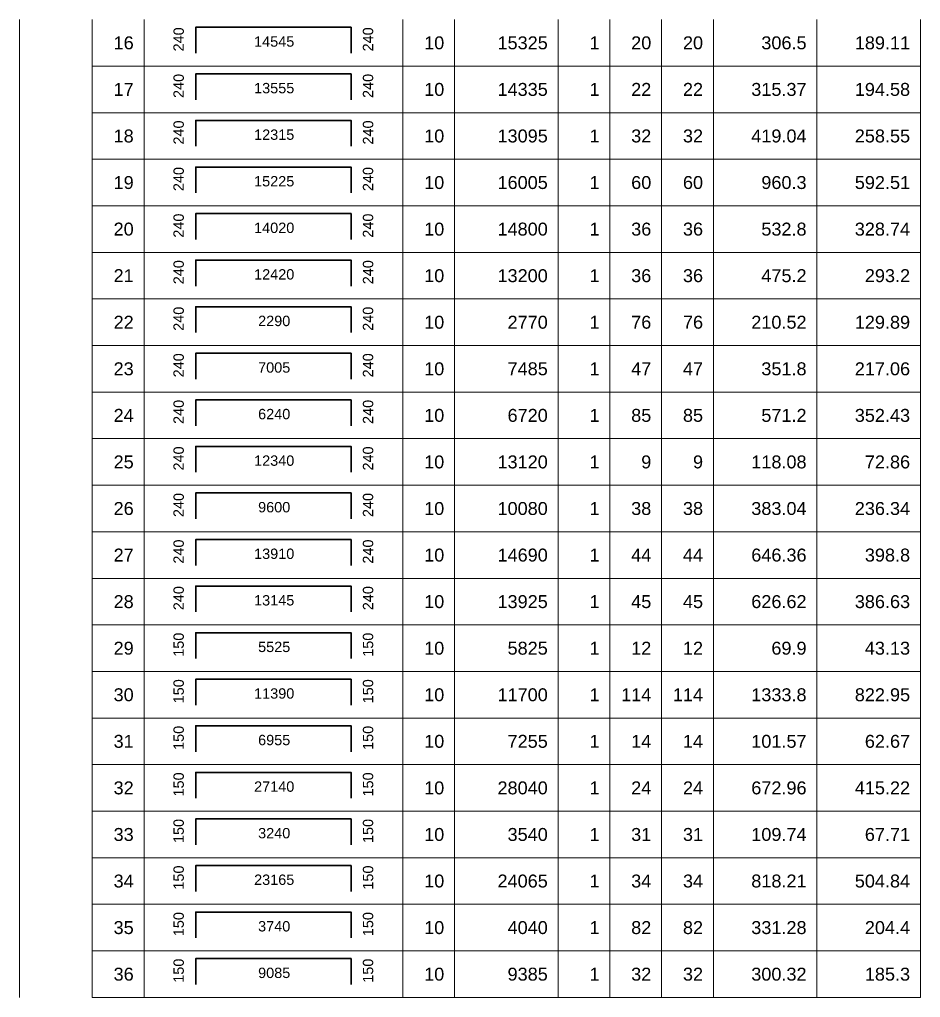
# Model space of a CAD drawing. Header units: millimetres. Extents: x -24156 to 1128921, y -12387 to 212709.
# Drawn here: x 1020378 to 1051011, y 30436 to 63700 of the extents above; entities that cross this region are included whole.
import ezdxf
from ezdxf.enums import TextEntityAlignment as Align

# ---------------------------------------------------------------- set-up
doc = ezdxf.new("R2010")
doc.units = ezdxf.units.MM
doc.header["$MEASUREMENT"] = 0
for name, color, linetype, lineweight in [('kata_net khung', 3, 'Continuous', 20), ('kata_text', 7, 'Continuous', 30), ('kata_thep chu', 1, 'Continuous', 35), ('NDC_FRAME', 7, 'Continuous', 20)]:
    doc.layers.add(name, color=color, linetype=linetype, lineweight=lineweight)
doc.styles.add('kata_text', font='arial.ttf', dxfattribs={"width": 0.8})

# ---------------------------------------------------------------- blocks, each defined once
blk = doc.blocks.new('dang04')
at = {"layer": 'kata_net khung'}
for p, q in [((0, 0), (0, -900)), ((1405, 0), (1405, -900)), ((2405, 0), (2405, -900)), ((7405, 0), (7405, -900)), ((8405, 0), (8405, -900)), ((10405, 0), (10405, -900)), ((11405, 0), (11405, -900)), ((12405, 0), (12405, -900)), ((13405, 0), (13405, -900)), ((15405, 0), (15405, -900)), ((17405, 0), (17405, -900)), ((1405, -900), (17405, -900))]:
    blk.add_line(p, q, dxfattribs=at)
at = {"layer": 'kata_thep chu'}
blk.add_lwpolyline([(3405, -650), (3405, -150), (6405, -150), (6405, -650)], dxfattribs=at)
at = {"layer": 'kata_text', "style": 'kata_text'}
for p in [(3073, -150), (6733, -150)]:
    blk.add_attdef('D03', text='', height=200, rotation=90, dxfattribs=at).set_placement(p, align=Align.MIDDLE_RIGHT)
for p in [(2205, -450), (8205, -450), (10205, -450), (11205, -450), (12205, -450), (13205, -450), (15205, -450), (17205, -450)]:
    blk.add_attdef('D03', text='', height=250, dxfattribs=at).set_placement(p, align=Align.MIDDLE_RIGHT)
blk.add_attdef('D03', text='', height=200, dxfattribs=at).set_placement((4920, -425), align=Align.MIDDLE_CENTER)

msp = doc.modelspace()

# ---------------------------------------------------------------- block references
at = {"layer": 'NDC_FRAME', "ltscale": 200}
ref = msp.add_blockref('dang04', (1020378, 63699.8), dxfattribs=dict(at, xscale=1.759999999999996, yscale=1.759999999999996, zscale=1.759999999999996))
ref.add_attrib('D03', '16', dxfattribs={"layer": 'kata_text', "height": 440, "style": 'kata_text'}).set_placement((1024259.3, 62907.8), align=Align.MIDDLE_RIGHT)
ref.add_attrib('D03', '240', dxfattribs={"layer": 'kata_text', "height": 352, "rotation": 90, "style": 'kata_text'}).set_placement((1025787.1, 63435.8), align=Align.MIDDLE_RIGHT)
ref.add_attrib('D03', '14545', dxfattribs={"layer": 'kata_text', "height": 352, "style": 'kata_text'}).set_placement((1029036.5, 62952.2), align=Align.MIDDLE_CENTER)
ref.add_attrib('D03', '240', dxfattribs={"layer": 'kata_text', "height": 352, "rotation": 90, "style": 'kata_text'}).set_placement((1032227.2, 63435.8), align=Align.MIDDLE_RIGHT)
ref.add_attrib('D03', '10', dxfattribs={"layer": 'kata_text', "height": 440, "style": 'kata_text'}).set_placement((1034819.3, 62907.8), align=Align.MIDDLE_RIGHT)
ref.add_attrib('D03', '15325', dxfattribs={"layer": 'kata_text', "height": 440, "style": 'kata_text'}).set_placement((1038339.3, 62907.8), align=Align.MIDDLE_RIGHT)
ref.add_attrib('D03', '1', dxfattribs={"layer": 'kata_text', "height": 440, "style": 'kata_text'}).set_placement((1040099.3, 62907.8), align=Align.MIDDLE_RIGHT)
ref.add_attrib('D03', '20', dxfattribs={"layer": 'kata_text', "height": 440, "style": 'kata_text'}).set_placement((1041859.3, 62907.8), align=Align.MIDDLE_RIGHT)
ref.add_attrib('D03', '20', dxfattribs={"layer": 'kata_text', "height": 440, "style": 'kata_text'}).set_placement((1043619.3, 62908.4), align=Align.MIDDLE_RIGHT)
ref.add_attrib('D03', '306.5', dxfattribs={"layer": 'kata_text', "height": 440, "style": 'kata_text'}).set_placement((1047139.3, 62907.8), align=Align.MIDDLE_RIGHT)
ref.add_attrib('D03', '189.11', dxfattribs={"layer": 'kata_text', "height": 440, "style": 'kata_text'}).set_placement((1050659.3, 62907.8), align=Align.MIDDLE_RIGHT)
ref = msp.add_blockref('dang04', (1020378, 62115.8), dxfattribs=dict(at, xscale=1.759999999999996, yscale=1.759999999999996, zscale=1.759999999999996))
ref.add_attrib('D03', '17', dxfattribs={"layer": 'kata_text', "height": 440, "style": 'kata_text'}).set_placement((1024259.3, 61323.8), align=Align.MIDDLE_RIGHT)
ref.add_attrib('D03', '240', dxfattribs={"layer": 'kata_text', "height": 352, "rotation": 90, "style": 'kata_text'}).set_placement((1025787.1, 61851.8), align=Align.MIDDLE_RIGHT)
ref.add_attrib('D03', '13555', dxfattribs={"layer": 'kata_text', "height": 352, "style": 'kata_text'}).set_placement((1029036.5, 61368.2), align=Align.MIDDLE_CENTER)
ref.add_attrib('D03', '240', dxfattribs={"layer": 'kata_text', "height": 352, "rotation": 90, "style": 'kata_text'}).set_placement((1032227.2, 61851.8), align=Align.MIDDLE_RIGHT)
ref.add_attrib('D03', '10', dxfattribs={"layer": 'kata_text', "height": 440, "style": 'kata_text'}).set_placement((1034819.3, 61323.8), align=Align.MIDDLE_RIGHT)
ref.add_attrib('D03', '14335', dxfattribs={"layer": 'kata_text', "height": 440, "style": 'kata_text'}).set_placement((1038339.3, 61323.8), align=Align.MIDDLE_RIGHT)
ref.add_attrib('D03', '1', dxfattribs={"layer": 'kata_text', "height": 440, "style": 'kata_text'}).set_placement((1040099.3, 61323.8), align=Align.MIDDLE_RIGHT)
ref.add_attrib('D03', '22', dxfattribs={"layer": 'kata_text', "height": 440, "style": 'kata_text'}).set_placement((1041859.3, 61323.8), align=Align.MIDDLE_RIGHT)
ref.add_attrib('D03', '22', dxfattribs={"layer": 'kata_text', "height": 440, "style": 'kata_text'}).set_placement((1043619.3, 61324.4), align=Align.MIDDLE_RIGHT)
ref.add_attrib('D03', '315.37', dxfattribs={"layer": 'kata_text', "height": 440, "style": 'kata_text'}).set_placement((1047139.3, 61323.8), align=Align.MIDDLE_RIGHT)
ref.add_attrib('D03', '194.58', dxfattribs={"layer": 'kata_text', "height": 440, "style": 'kata_text'}).set_placement((1050659.3, 61323.8), align=Align.MIDDLE_RIGHT)
ref = msp.add_blockref('dang04', (1020378, 60531.8), dxfattribs=dict(at, xscale=1.759999999999996, yscale=1.759999999999996, zscale=1.759999999999996))
ref.add_attrib('D03', '18', dxfattribs={"layer": 'kata_text', "height": 440, "style": 'kata_text'}).set_placement((1024259.3, 59739.8), align=Align.MIDDLE_RIGHT)
ref.add_attrib('D03', '240', dxfattribs={"layer": 'kata_text', "height": 352, "rotation": 90, "style": 'kata_text'}).set_placement((1025787.1, 60267.8), align=Align.MIDDLE_RIGHT)
ref.add_attrib('D03', '12315', dxfattribs={"layer": 'kata_text', "height": 352, "style": 'kata_text'}).set_placement((1029036.5, 59784.2), align=Align.MIDDLE_CENTER)
ref.add_attrib('D03', '240', dxfattribs={"layer": 'kata_text', "height": 352, "rotation": 90, "style": 'kata_text'}).set_placement((1032227.2, 60267.8), align=Align.MIDDLE_RIGHT)
ref.add_attrib('D03', '10', dxfattribs={"layer": 'kata_text', "height": 440, "style": 'kata_text'}).set_placement((1034819.3, 59739.8), align=Align.MIDDLE_RIGHT)
ref.add_attrib('D03', '13095', dxfattribs={"layer": 'kata_text', "height": 440, "style": 'kata_text'}).set_placement((1038339.3, 59739.8), align=Align.MIDDLE_RIGHT)
ref.add_attrib('D03', '1', dxfattribs={"layer": 'kata_text', "height": 440, "style": 'kata_text'}).set_placement((1040099.3, 59739.8), align=Align.MIDDLE_RIGHT)
ref.add_attrib('D03', '32', dxfattribs={"layer": 'kata_text', "height": 440, "style": 'kata_text'}).set_placement((1041859.3, 59739.8), align=Align.MIDDLE_RIGHT)
ref.add_attrib('D03', '32', dxfattribs={"layer": 'kata_text', "height": 440, "style": 'kata_text'}).set_placement((1043619.3, 59740.4), align=Align.MIDDLE_RIGHT)
ref.add_attrib('D03', '419.04', dxfattribs={"layer": 'kata_text', "height": 440, "style": 'kata_text'}).set_placement((1047139.3, 59739.8), align=Align.MIDDLE_RIGHT)
ref.add_attrib('D03', '258.55', dxfattribs={"layer": 'kata_text', "height": 440, "style": 'kata_text'}).set_placement((1050659.3, 59739.8), align=Align.MIDDLE_RIGHT)
ref = msp.add_blockref('dang04', (1020378, 58947.8), dxfattribs=dict(at, xscale=1.759999999999996, yscale=1.759999999999996, zscale=1.759999999999996))
ref.add_attrib('D03', '19', dxfattribs={"layer": 'kata_text', "height": 440, "style": 'kata_text'}).set_placement((1024259.3, 58155.8), align=Align.MIDDLE_RIGHT)
ref.add_attrib('D03', '240', dxfattribs={"layer": 'kata_text', "height": 352, "rotation": 90, "style": 'kata_text'}).set_placement((1025787.1, 58683.8), align=Align.MIDDLE_RIGHT)
ref.add_attrib('D03', '15225', dxfattribs={"layer": 'kata_text', "height": 352, "style": 'kata_text'}).set_placement((1029036.5, 58200.2), align=Align.MIDDLE_CENTER)
ref.add_attrib('D03', '240', dxfattribs={"layer": 'kata_text', "height": 352, "rotation": 90, "style": 'kata_text'}).set_placement((1032227.2, 58683.8), align=Align.MIDDLE_RIGHT)
ref.add_attrib('D03', '10', dxfattribs={"layer": 'kata_text', "height": 440, "style": 'kata_text'}).set_placement((1034819.3, 58155.8), align=Align.MIDDLE_RIGHT)
ref.add_attrib('D03', '16005', dxfattribs={"layer": 'kata_text', "height": 440, "style": 'kata_text'}).set_placement((1038339.3, 58155.8), align=Align.MIDDLE_RIGHT)
ref.add_attrib('D03', '1', dxfattribs={"layer": 'kata_text', "height": 440, "style": 'kata_text'}).set_placement((1040099.3, 58155.8), align=Align.MIDDLE_RIGHT)
ref.add_attrib('D03', '60', dxfattribs={"layer": 'kata_text', "height": 440, "style": 'kata_text'}).set_placement((1041859.3, 58155.8), align=Align.MIDDLE_RIGHT)
ref.add_attrib('D03', '60', dxfattribs={"layer": 'kata_text', "height": 440, "style": 'kata_text'}).set_placement((1043619.3, 58156.4), align=Align.MIDDLE_RIGHT)
ref.add_attrib('D03', '960.3', dxfattribs={"layer": 'kata_text', "height": 440, "style": 'kata_text'}).set_placement((1047139.3, 58155.8), align=Align.MIDDLE_RIGHT)
ref.add_attrib('D03', '592.51', dxfattribs={"layer": 'kata_text', "height": 440, "style": 'kata_text'}).set_placement((1050659.3, 58155.8), align=Align.MIDDLE_RIGHT)
ref = msp.add_blockref('dang04', (1020378, 57363.8), dxfattribs=dict(at, xscale=1.759999999999996, yscale=1.759999999999996, zscale=1.759999999999996))
ref.add_attrib('D03', '20', dxfattribs={"layer": 'kata_text', "height": 440, "style": 'kata_text'}).set_placement((1024259.3, 56571.8), align=Align.MIDDLE_RIGHT)
ref.add_attrib('D03', '240', dxfattribs={"layer": 'kata_text', "height": 352, "rotation": 90, "style": 'kata_text'}).set_placement((1025787.1, 57099.8), align=Align.MIDDLE_RIGHT)
ref.add_attrib('D03', '14020', dxfattribs={"layer": 'kata_text', "height": 352, "style": 'kata_text'}).set_placement((1029036.5, 56616.2), align=Align.MIDDLE_CENTER)
ref.add_attrib('D03', '240', dxfattribs={"layer": 'kata_text', "height": 352, "rotation": 90, "style": 'kata_text'}).set_placement((1032227.2, 57099.8), align=Align.MIDDLE_RIGHT)
ref.add_attrib('D03', '10', dxfattribs={"layer": 'kata_text', "height": 440, "style": 'kata_text'}).set_placement((1034819.3, 56571.8), align=Align.MIDDLE_RIGHT)
ref.add_attrib('D03', '14800', dxfattribs={"layer": 'kata_text', "height": 440, "style": 'kata_text'}).set_placement((1038339.3, 56571.8), align=Align.MIDDLE_RIGHT)
ref.add_attrib('D03', '1', dxfattribs={"layer": 'kata_text', "height": 440, "style": 'kata_text'}).set_placement((1040099.3, 56571.8), align=Align.MIDDLE_RIGHT)
ref.add_attrib('D03', '36', dxfattribs={"layer": 'kata_text', "height": 440, "style": 'kata_text'}).set_placement((1041859.3, 56571.8), align=Align.MIDDLE_RIGHT)
ref.add_attrib('D03', '36', dxfattribs={"layer": 'kata_text', "height": 440, "style": 'kata_text'}).set_placement((1043619.3, 56572.4), align=Align.MIDDLE_RIGHT)
ref.add_attrib('D03', '532.8', dxfattribs={"layer": 'kata_text', "height": 440, "style": 'kata_text'}).set_placement((1047139.3, 56571.8), align=Align.MIDDLE_RIGHT)
ref.add_attrib('D03', '328.74', dxfattribs={"layer": 'kata_text', "height": 440, "style": 'kata_text'}).set_placement((1050659.3, 56571.8), align=Align.MIDDLE_RIGHT)
ref = msp.add_blockref('dang04', (1020378, 55779.8), dxfattribs=dict(at, xscale=1.759999999999996, yscale=1.759999999999996, zscale=1.759999999999996))
ref.add_attrib('D03', '21', dxfattribs={"layer": 'kata_text', "height": 440, "style": 'kata_text'}).set_placement((1024259.3, 54987.8), align=Align.MIDDLE_RIGHT)
ref.add_attrib('D03', '240', dxfattribs={"layer": 'kata_text', "height": 352, "rotation": 90, "style": 'kata_text'}).set_placement((1025787.1, 55515.8), align=Align.MIDDLE_RIGHT)
ref.add_attrib('D03', '12420', dxfattribs={"layer": 'kata_text', "height": 352, "style": 'kata_text'}).set_placement((1029036.5, 55032.2), align=Align.MIDDLE_CENTER)
ref.add_attrib('D03', '240', dxfattribs={"layer": 'kata_text', "height": 352, "rotation": 90, "style": 'kata_text'}).set_placement((1032227.2, 55515.8), align=Align.MIDDLE_RIGHT)
ref.add_attrib('D03', '10', dxfattribs={"layer": 'kata_text', "height": 440, "style": 'kata_text'}).set_placement((1034819.3, 54987.8), align=Align.MIDDLE_RIGHT)
ref.add_attrib('D03', '13200', dxfattribs={"layer": 'kata_text', "height": 440, "style": 'kata_text'}).set_placement((1038339.3, 54987.8), align=Align.MIDDLE_RIGHT)
ref.add_attrib('D03', '1', dxfattribs={"layer": 'kata_text', "height": 440, "style": 'kata_text'}).set_placement((1040099.3, 54987.8), align=Align.MIDDLE_RIGHT)
ref.add_attrib('D03', '36', dxfattribs={"layer": 'kata_text', "height": 440, "style": 'kata_text'}).set_placement((1041859.3, 54987.8), align=Align.MIDDLE_RIGHT)
ref.add_attrib('D03', '36', dxfattribs={"layer": 'kata_text', "height": 440, "style": 'kata_text'}).set_placement((1043619.3, 54988.4), align=Align.MIDDLE_RIGHT)
ref.add_attrib('D03', '475.2', dxfattribs={"layer": 'kata_text', "height": 440, "style": 'kata_text'}).set_placement((1047139.3, 54987.8), align=Align.MIDDLE_RIGHT)
ref.add_attrib('D03', '293.2', dxfattribs={"layer": 'kata_text', "height": 440, "style": 'kata_text'}).set_placement((1050659.3, 54987.8), align=Align.MIDDLE_RIGHT)
ref = msp.add_blockref('dang04', (1020378, 54195.8), dxfattribs=dict(at, xscale=1.759999999999996, yscale=1.759999999999996, zscale=1.759999999999996))
ref.add_attrib('D03', '22', dxfattribs={"layer": 'kata_text', "height": 440, "style": 'kata_text'}).set_placement((1024259.3, 53403.8), align=Align.MIDDLE_RIGHT)
ref.add_attrib('D03', '240', dxfattribs={"layer": 'kata_text', "height": 352, "rotation": 90, "style": 'kata_text'}).set_placement((1025787.1, 53931.8), align=Align.MIDDLE_RIGHT)
ref.add_attrib('D03', '2290', dxfattribs={"layer": 'kata_text', "height": 352, "style": 'kata_text'}).set_placement((1029036.5, 53448.2), align=Align.MIDDLE_CENTER)
ref.add_attrib('D03', '240', dxfattribs={"layer": 'kata_text', "height": 352, "rotation": 90, "style": 'kata_text'}).set_placement((1032227.2, 53931.8), align=Align.MIDDLE_RIGHT)
ref.add_attrib('D03', '10', dxfattribs={"layer": 'kata_text', "height": 440, "style": 'kata_text'}).set_placement((1034819.3, 53403.8), align=Align.MIDDLE_RIGHT)
ref.add_attrib('D03', '2770', dxfattribs={"layer": 'kata_text', "height": 440, "style": 'kata_text'}).set_placement((1038339.3, 53403.8), align=Align.MIDDLE_RIGHT)
ref.add_attrib('D03', '1', dxfattribs={"layer": 'kata_text', "height": 440, "style": 'kata_text'}).set_placement((1040099.3, 53403.8), align=Align.MIDDLE_RIGHT)
ref.add_attrib('D03', '76', dxfattribs={"layer": 'kata_text', "height": 440, "style": 'kata_text'}).set_placement((1041859.3, 53403.8), align=Align.MIDDLE_RIGHT)
ref.add_attrib('D03', '76', dxfattribs={"layer": 'kata_text', "height": 440, "style": 'kata_text'}).set_placement((1043619.3, 53404.4), align=Align.MIDDLE_RIGHT)
ref.add_attrib('D03', '210.52', dxfattribs={"layer": 'kata_text', "height": 440, "style": 'kata_text'}).set_placement((1047139.3, 53403.8), align=Align.MIDDLE_RIGHT)
ref.add_attrib('D03', '129.89', dxfattribs={"layer": 'kata_text', "height": 440, "style": 'kata_text'}).set_placement((1050659.3, 53403.8), align=Align.MIDDLE_RIGHT)
ref = msp.add_blockref('dang04', (1020378, 52611.8), dxfattribs=dict(at, xscale=1.759999999999996, yscale=1.759999999999996, zscale=1.759999999999996))
ref.add_attrib('D03', '23', dxfattribs={"layer": 'kata_text', "height": 440, "style": 'kata_text'}).set_placement((1024259.3, 51819.8), align=Align.MIDDLE_RIGHT)
ref.add_attrib('D03', '240', dxfattribs={"layer": 'kata_text', "height": 352, "rotation": 90, "style": 'kata_text'}).set_placement((1025787.1, 52347.8), align=Align.MIDDLE_RIGHT)
ref.add_attrib('D03', '7005', dxfattribs={"layer": 'kata_text', "height": 352, "style": 'kata_text'}).set_placement((1029036.5, 51864.2), align=Align.MIDDLE_CENTER)
ref.add_attrib('D03', '240', dxfattribs={"layer": 'kata_text', "height": 352, "rotation": 90, "style": 'kata_text'}).set_placement((1032227.2, 52347.8), align=Align.MIDDLE_RIGHT)
ref.add_attrib('D03', '10', dxfattribs={"layer": 'kata_text', "height": 440, "style": 'kata_text'}).set_placement((1034819.3, 51819.8), align=Align.MIDDLE_RIGHT)
ref.add_attrib('D03', '7485', dxfattribs={"layer": 'kata_text', "height": 440, "style": 'kata_text'}).set_placement((1038339.3, 51819.8), align=Align.MIDDLE_RIGHT)
ref.add_attrib('D03', '1', dxfattribs={"layer": 'kata_text', "height": 440, "style": 'kata_text'}).set_placement((1040099.3, 51819.8), align=Align.MIDDLE_RIGHT)
ref.add_attrib('D03', '47', dxfattribs={"layer": 'kata_text', "height": 440, "style": 'kata_text'}).set_placement((1041859.3, 51819.8), align=Align.MIDDLE_RIGHT)
ref.add_attrib('D03', '47', dxfattribs={"layer": 'kata_text', "height": 440, "style": 'kata_text'}).set_placement((1043619.3, 51820.4), align=Align.MIDDLE_RIGHT)
ref.add_attrib('D03', '351.8', dxfattribs={"layer": 'kata_text', "height": 440, "style": 'kata_text'}).set_placement((1047139.3, 51819.8), align=Align.MIDDLE_RIGHT)
ref.add_attrib('D03', '217.06', dxfattribs={"layer": 'kata_text', "height": 440, "style": 'kata_text'}).set_placement((1050659.3, 51819.8), align=Align.MIDDLE_RIGHT)
ref = msp.add_blockref('dang04', (1020378, 51027.8), dxfattribs=dict(at, xscale=1.759999999999996, yscale=1.759999999999996, zscale=1.759999999999996))
ref.add_attrib('D03', '24', dxfattribs={"layer": 'kata_text', "height": 440, "style": 'kata_text'}).set_placement((1024259.3, 50235.8), align=Align.MIDDLE_RIGHT)
ref.add_attrib('D03', '240', dxfattribs={"layer": 'kata_text', "height": 352, "rotation": 90, "style": 'kata_text'}).set_placement((1025787.1, 50763.8), align=Align.MIDDLE_RIGHT)
ref.add_attrib('D03', '6240', dxfattribs={"layer": 'kata_text', "height": 352, "style": 'kata_text'}).set_placement((1029036.5, 50280.2), align=Align.MIDDLE_CENTER)
ref.add_attrib('D03', '240', dxfattribs={"layer": 'kata_text', "height": 352, "rotation": 90, "style": 'kata_text'}).set_placement((1032227.2, 50763.8), align=Align.MIDDLE_RIGHT)
ref.add_attrib('D03', '10', dxfattribs={"layer": 'kata_text', "height": 440, "style": 'kata_text'}).set_placement((1034819.3, 50235.8), align=Align.MIDDLE_RIGHT)
ref.add_attrib('D03', '6720', dxfattribs={"layer": 'kata_text', "height": 440, "style": 'kata_text'}).set_placement((1038339.3, 50235.8), align=Align.MIDDLE_RIGHT)
ref.add_attrib('D03', '1', dxfattribs={"layer": 'kata_text', "height": 440, "style": 'kata_text'}).set_placement((1040099.3, 50235.8), align=Align.MIDDLE_RIGHT)
ref.add_attrib('D03', '85', dxfattribs={"layer": 'kata_text', "height": 440, "style": 'kata_text'}).set_placement((1041859.3, 50235.8), align=Align.MIDDLE_RIGHT)
ref.add_attrib('D03', '85', dxfattribs={"layer": 'kata_text', "height": 440, "style": 'kata_text'}).set_placement((1043619.3, 50236.4), align=Align.MIDDLE_RIGHT)
ref.add_attrib('D03', '571.2', dxfattribs={"layer": 'kata_text', "height": 440, "style": 'kata_text'}).set_placement((1047139.3, 50235.8), align=Align.MIDDLE_RIGHT)
ref.add_attrib('D03', '352.43', dxfattribs={"layer": 'kata_text', "height": 440, "style": 'kata_text'}).set_placement((1050659.3, 50235.8), align=Align.MIDDLE_RIGHT)
ref = msp.add_blockref('dang04', (1020378, 49443.8), dxfattribs=dict(at, xscale=1.759999999999996, yscale=1.759999999999996, zscale=1.759999999999996))
ref.add_attrib('D03', '25', dxfattribs={"layer": 'kata_text', "height": 440, "style": 'kata_text'}).set_placement((1024259.3, 48651.8), align=Align.MIDDLE_RIGHT)
ref.add_attrib('D03', '240', dxfattribs={"layer": 'kata_text', "height": 352, "rotation": 90, "style": 'kata_text'}).set_placement((1025787.1, 49179.8), align=Align.MIDDLE_RIGHT)
ref.add_attrib('D03', '12340', dxfattribs={"layer": 'kata_text', "height": 352, "style": 'kata_text'}).set_placement((1029036.5, 48696.2), align=Align.MIDDLE_CENTER)
ref.add_attrib('D03', '240', dxfattribs={"layer": 'kata_text', "height": 352, "rotation": 90, "style": 'kata_text'}).set_placement((1032227.2, 49179.8), align=Align.MIDDLE_RIGHT)
ref.add_attrib('D03', '10', dxfattribs={"layer": 'kata_text', "height": 440, "style": 'kata_text'}).set_placement((1034819.3, 48651.8), align=Align.MIDDLE_RIGHT)
ref.add_attrib('D03', '13120', dxfattribs={"layer": 'kata_text', "height": 440, "style": 'kata_text'}).set_placement((1038339.3, 48651.8), align=Align.MIDDLE_RIGHT)
ref.add_attrib('D03', '1', dxfattribs={"layer": 'kata_text', "height": 440, "style": 'kata_text'}).set_placement((1040099.3, 48651.8), align=Align.MIDDLE_RIGHT)
ref.add_attrib('D03', '9', dxfattribs={"layer": 'kata_text', "height": 440, "style": 'kata_text'}).set_placement((1041859.3, 48651.8), align=Align.MIDDLE_RIGHT)
ref.add_attrib('D03', '9', dxfattribs={"layer": 'kata_text', "height": 440, "style": 'kata_text'}).set_placement((1043619.3, 48652.4), align=Align.MIDDLE_RIGHT)
ref.add_attrib('D03', '118.08', dxfattribs={"layer": 'kata_text', "height": 440, "style": 'kata_text'}).set_placement((1047139.3, 48651.8), align=Align.MIDDLE_RIGHT)
ref.add_attrib('D03', '72.86', dxfattribs={"layer": 'kata_text', "height": 440, "style": 'kata_text'}).set_placement((1050659.3, 48651.8), align=Align.MIDDLE_RIGHT)
ref = msp.add_blockref('dang04', (1020378, 47859.8), dxfattribs=dict(at, xscale=1.759999999999996, yscale=1.759999999999996, zscale=1.759999999999996))
ref.add_attrib('D03', '26', dxfattribs={"layer": 'kata_text', "height": 440, "style": 'kata_text'}).set_placement((1024259.3, 47067.8), align=Align.MIDDLE_RIGHT)
ref.add_attrib('D03', '240', dxfattribs={"layer": 'kata_text', "height": 352, "rotation": 90, "style": 'kata_text'}).set_placement((1025787.1, 47595.8), align=Align.MIDDLE_RIGHT)
ref.add_attrib('D03', '9600', dxfattribs={"layer": 'kata_text', "height": 352, "style": 'kata_text'}).set_placement((1029036.5, 47112.2), align=Align.MIDDLE_CENTER)
ref.add_attrib('D03', '240', dxfattribs={"layer": 'kata_text', "height": 352, "rotation": 90, "style": 'kata_text'}).set_placement((1032227.2, 47595.8), align=Align.MIDDLE_RIGHT)
ref.add_attrib('D03', '10', dxfattribs={"layer": 'kata_text', "height": 440, "style": 'kata_text'}).set_placement((1034819.3, 47067.8), align=Align.MIDDLE_RIGHT)
ref.add_attrib('D03', '10080', dxfattribs={"layer": 'kata_text', "height": 440, "style": 'kata_text'}).set_placement((1038339.3, 47067.8), align=Align.MIDDLE_RIGHT)
ref.add_attrib('D03', '1', dxfattribs={"layer": 'kata_text', "height": 440, "style": 'kata_text'}).set_placement((1040099.3, 47067.8), align=Align.MIDDLE_RIGHT)
ref.add_attrib('D03', '38', dxfattribs={"layer": 'kata_text', "height": 440, "style": 'kata_text'}).set_placement((1041859.3, 47067.8), align=Align.MIDDLE_RIGHT)
ref.add_attrib('D03', '38', dxfattribs={"layer": 'kata_text', "height": 440, "style": 'kata_text'}).set_placement((1043619.3, 47068.4), align=Align.MIDDLE_RIGHT)
ref.add_attrib('D03', '383.04', dxfattribs={"layer": 'kata_text', "height": 440, "style": 'kata_text'}).set_placement((1047139.3, 47067.8), align=Align.MIDDLE_RIGHT)
ref.add_attrib('D03', '236.34', dxfattribs={"layer": 'kata_text', "height": 440, "style": 'kata_text'}).set_placement((1050659.3, 47067.8), align=Align.MIDDLE_RIGHT)
ref = msp.add_blockref('dang04', (1020378, 46275.8), dxfattribs=dict(at, xscale=1.759999999999996, yscale=1.759999999999996, zscale=1.759999999999996))
ref.add_attrib('D03', '27', dxfattribs={"layer": 'kata_text', "height": 440, "style": 'kata_text'}).set_placement((1024259.3, 45483.8), align=Align.MIDDLE_RIGHT)
ref.add_attrib('D03', '240', dxfattribs={"layer": 'kata_text', "height": 352, "rotation": 90, "style": 'kata_text'}).set_placement((1025787.1, 46011.8), align=Align.MIDDLE_RIGHT)
ref.add_attrib('D03', '13910', dxfattribs={"layer": 'kata_text', "height": 352, "style": 'kata_text'}).set_placement((1029036.5, 45528.2), align=Align.MIDDLE_CENTER)
ref.add_attrib('D03', '240', dxfattribs={"layer": 'kata_text', "height": 352, "rotation": 90, "style": 'kata_text'}).set_placement((1032227.2, 46011.8), align=Align.MIDDLE_RIGHT)
ref.add_attrib('D03', '10', dxfattribs={"layer": 'kata_text', "height": 440, "style": 'kata_text'}).set_placement((1034819.3, 45483.8), align=Align.MIDDLE_RIGHT)
ref.add_attrib('D03', '14690', dxfattribs={"layer": 'kata_text', "height": 440, "style": 'kata_text'}).set_placement((1038339.3, 45483.8), align=Align.MIDDLE_RIGHT)
ref.add_attrib('D03', '1', dxfattribs={"layer": 'kata_text', "height": 440, "style": 'kata_text'}).set_placement((1040099.3, 45483.8), align=Align.MIDDLE_RIGHT)
ref.add_attrib('D03', '44', dxfattribs={"layer": 'kata_text', "height": 440, "style": 'kata_text'}).set_placement((1041859.3, 45483.8), align=Align.MIDDLE_RIGHT)
ref.add_attrib('D03', '44', dxfattribs={"layer": 'kata_text', "height": 440, "style": 'kata_text'}).set_placement((1043619.3, 45484.4), align=Align.MIDDLE_RIGHT)
ref.add_attrib('D03', '646.36', dxfattribs={"layer": 'kata_text', "height": 440, "style": 'kata_text'}).set_placement((1047139.3, 45483.8), align=Align.MIDDLE_RIGHT)
ref.add_attrib('D03', '398.8', dxfattribs={"layer": 'kata_text', "height": 440, "style": 'kata_text'}).set_placement((1050659.3, 45483.8), align=Align.MIDDLE_RIGHT)
ref = msp.add_blockref('dang04', (1020378, 44691.8), dxfattribs=dict(at, xscale=1.759999999999996, yscale=1.759999999999996, zscale=1.759999999999996))
ref.add_attrib('D03', '28', dxfattribs={"layer": 'kata_text', "height": 440, "style": 'kata_text'}).set_placement((1024259.3, 43899.8), align=Align.MIDDLE_RIGHT)
ref.add_attrib('D03', '240', dxfattribs={"layer": 'kata_text', "height": 352, "rotation": 90, "style": 'kata_text'}).set_placement((1025787.1, 44427.8), align=Align.MIDDLE_RIGHT)
ref.add_attrib('D03', '13145', dxfattribs={"layer": 'kata_text', "height": 352, "style": 'kata_text'}).set_placement((1029036.5, 43944.2), align=Align.MIDDLE_CENTER)
ref.add_attrib('D03', '240', dxfattribs={"layer": 'kata_text', "height": 352, "rotation": 90, "style": 'kata_text'}).set_placement((1032227.2, 44427.8), align=Align.MIDDLE_RIGHT)
ref.add_attrib('D03', '10', dxfattribs={"layer": 'kata_text', "height": 440, "style": 'kata_text'}).set_placement((1034819.3, 43899.8), align=Align.MIDDLE_RIGHT)
ref.add_attrib('D03', '13925', dxfattribs={"layer": 'kata_text', "height": 440, "style": 'kata_text'}).set_placement((1038339.3, 43899.8), align=Align.MIDDLE_RIGHT)
ref.add_attrib('D03', '1', dxfattribs={"layer": 'kata_text', "height": 440, "style": 'kata_text'}).set_placement((1040099.3, 43899.8), align=Align.MIDDLE_RIGHT)
ref.add_attrib('D03', '45', dxfattribs={"layer": 'kata_text', "height": 440, "style": 'kata_text'}).set_placement((1041859.3, 43899.8), align=Align.MIDDLE_RIGHT)
ref.add_attrib('D03', '45', dxfattribs={"layer": 'kata_text', "height": 440, "style": 'kata_text'}).set_placement((1043619.3, 43900.4), align=Align.MIDDLE_RIGHT)
ref.add_attrib('D03', '626.62', dxfattribs={"layer": 'kata_text', "height": 440, "style": 'kata_text'}).set_placement((1047139.3, 43899.8), align=Align.MIDDLE_RIGHT)
ref.add_attrib('D03', '386.63', dxfattribs={"layer": 'kata_text', "height": 440, "style": 'kata_text'}).set_placement((1050659.3, 43899.8), align=Align.MIDDLE_RIGHT)
ref = msp.add_blockref('dang04', (1020378, 43107.8), dxfattribs=dict(at, xscale=1.759999999999996, yscale=1.759999999999996, zscale=1.759999999999996))
ref.add_attrib('D03', '29', dxfattribs={"layer": 'kata_text', "height": 440, "style": 'kata_text'}).set_placement((1024259.3, 42315.8), align=Align.MIDDLE_RIGHT)
ref.add_attrib('D03', '150', dxfattribs={"layer": 'kata_text', "height": 352, "rotation": 90, "style": 'kata_text'}).set_placement((1025787.1, 42843.8), align=Align.MIDDLE_RIGHT)
ref.add_attrib('D03', '5525', dxfattribs={"layer": 'kata_text', "height": 352, "style": 'kata_text'}).set_placement((1029036.5, 42360.2), align=Align.MIDDLE_CENTER)
ref.add_attrib('D03', '150', dxfattribs={"layer": 'kata_text', "height": 352, "rotation": 90, "style": 'kata_text'}).set_placement((1032227.2, 42843.8), align=Align.MIDDLE_RIGHT)
ref.add_attrib('D03', '10', dxfattribs={"layer": 'kata_text', "height": 440, "style": 'kata_text'}).set_placement((1034819.3, 42315.8), align=Align.MIDDLE_RIGHT)
ref.add_attrib('D03', '5825', dxfattribs={"layer": 'kata_text', "height": 440, "style": 'kata_text'}).set_placement((1038339.3, 42315.8), align=Align.MIDDLE_RIGHT)
ref.add_attrib('D03', '1', dxfattribs={"layer": 'kata_text', "height": 440, "style": 'kata_text'}).set_placement((1040099.3, 42315.8), align=Align.MIDDLE_RIGHT)
ref.add_attrib('D03', '12', dxfattribs={"layer": 'kata_text', "height": 440, "style": 'kata_text'}).set_placement((1041859.3, 42315.8), align=Align.MIDDLE_RIGHT)
ref.add_attrib('D03', '12', dxfattribs={"layer": 'kata_text', "height": 440, "style": 'kata_text'}).set_placement((1043619.3, 42316.4), align=Align.MIDDLE_RIGHT)
ref.add_attrib('D03', '69.9', dxfattribs={"layer": 'kata_text', "height": 440, "style": 'kata_text'}).set_placement((1047139.3, 42315.8), align=Align.MIDDLE_RIGHT)
ref.add_attrib('D03', '43.13', dxfattribs={"layer": 'kata_text', "height": 440, "style": 'kata_text'}).set_placement((1050659.3, 42315.8), align=Align.MIDDLE_RIGHT)
ref = msp.add_blockref('dang04', (1020378, 41523.8), dxfattribs=dict(at, xscale=1.759999999999996, yscale=1.759999999999996, zscale=1.759999999999996))
ref.add_attrib('D03', '30', dxfattribs={"layer": 'kata_text', "height": 440, "style": 'kata_text'}).set_placement((1024259.3, 40731.8), align=Align.MIDDLE_RIGHT)
ref.add_attrib('D03', '150', dxfattribs={"layer": 'kata_text', "height": 352, "rotation": 90, "style": 'kata_text'}).set_placement((1025787.1, 41259.8), align=Align.MIDDLE_RIGHT)
ref.add_attrib('D03', '11390', dxfattribs={"layer": 'kata_text', "height": 352, "style": 'kata_text'}).set_placement((1029036.5, 40776.2), align=Align.MIDDLE_CENTER)
ref.add_attrib('D03', '150', dxfattribs={"layer": 'kata_text', "height": 352, "rotation": 90, "style": 'kata_text'}).set_placement((1032227.2, 41259.8), align=Align.MIDDLE_RIGHT)
ref.add_attrib('D03', '10', dxfattribs={"layer": 'kata_text', "height": 440, "style": 'kata_text'}).set_placement((1034819.3, 40731.8), align=Align.MIDDLE_RIGHT)
ref.add_attrib('D03', '11700', dxfattribs={"layer": 'kata_text', "height": 440, "style": 'kata_text'}).set_placement((1038339.3, 40731.8), align=Align.MIDDLE_RIGHT)
ref.add_attrib('D03', '1', dxfattribs={"layer": 'kata_text', "height": 440, "style": 'kata_text'}).set_placement((1040099.3, 40731.8), align=Align.MIDDLE_RIGHT)
ref.add_attrib('D03', '114', dxfattribs={"layer": 'kata_text', "height": 440, "style": 'kata_text'}).set_placement((1041859.3, 40731.8), align=Align.MIDDLE_RIGHT)
ref.add_attrib('D03', '114', dxfattribs={"layer": 'kata_text', "height": 440, "style": 'kata_text'}).set_placement((1043619.3, 40732.4), align=Align.MIDDLE_RIGHT)
ref.add_attrib('D03', '1333.8', dxfattribs={"layer": 'kata_text', "height": 440, "style": 'kata_text'}).set_placement((1047139.3, 40731.8), align=Align.MIDDLE_RIGHT)
ref.add_attrib('D03', '822.95', dxfattribs={"layer": 'kata_text', "height": 440, "style": 'kata_text'}).set_placement((1050659.3, 40731.8), align=Align.MIDDLE_RIGHT)
ref = msp.add_blockref('dang04', (1020378, 39939.8), dxfattribs=dict(at, xscale=1.759999999999996, yscale=1.759999999999996, zscale=1.759999999999996))
ref.add_attrib('D03', '31', dxfattribs={"layer": 'kata_text', "height": 440, "style": 'kata_text'}).set_placement((1024259.3, 39147.8), align=Align.MIDDLE_RIGHT)
ref.add_attrib('D03', '150', dxfattribs={"layer": 'kata_text', "height": 352, "rotation": 90, "style": 'kata_text'}).set_placement((1025787.1, 39675.8), align=Align.MIDDLE_RIGHT)
ref.add_attrib('D03', '6955', dxfattribs={"layer": 'kata_text', "height": 352, "style": 'kata_text'}).set_placement((1029036.5, 39192.2), align=Align.MIDDLE_CENTER)
ref.add_attrib('D03', '150', dxfattribs={"layer": 'kata_text', "height": 352, "rotation": 90, "style": 'kata_text'}).set_placement((1032227.2, 39675.8), align=Align.MIDDLE_RIGHT)
ref.add_attrib('D03', '10', dxfattribs={"layer": 'kata_text', "height": 440, "style": 'kata_text'}).set_placement((1034819.3, 39147.8), align=Align.MIDDLE_RIGHT)
ref.add_attrib('D03', '7255', dxfattribs={"layer": 'kata_text', "height": 440, "style": 'kata_text'}).set_placement((1038339.3, 39147.8), align=Align.MIDDLE_RIGHT)
ref.add_attrib('D03', '1', dxfattribs={"layer": 'kata_text', "height": 440, "style": 'kata_text'}).set_placement((1040099.3, 39147.8), align=Align.MIDDLE_RIGHT)
ref.add_attrib('D03', '14', dxfattribs={"layer": 'kata_text', "height": 440, "style": 'kata_text'}).set_placement((1041859.3, 39147.8), align=Align.MIDDLE_RIGHT)
ref.add_attrib('D03', '14', dxfattribs={"layer": 'kata_text', "height": 440, "style": 'kata_text'}).set_placement((1043619.3, 39148.4), align=Align.MIDDLE_RIGHT)
ref.add_attrib('D03', '101.57', dxfattribs={"layer": 'kata_text', "height": 440, "style": 'kata_text'}).set_placement((1047139.3, 39147.8), align=Align.MIDDLE_RIGHT)
ref.add_attrib('D03', '62.67', dxfattribs={"layer": 'kata_text', "height": 440, "style": 'kata_text'}).set_placement((1050659.3, 39147.8), align=Align.MIDDLE_RIGHT)
ref = msp.add_blockref('dang04', (1020378, 38355.8), dxfattribs=dict(at, xscale=1.759999999999996, yscale=1.759999999999996, zscale=1.759999999999996))
ref.add_attrib('D03', '32', dxfattribs={"layer": 'kata_text', "height": 440, "style": 'kata_text'}).set_placement((1024259.3, 37563.8), align=Align.MIDDLE_RIGHT)
ref.add_attrib('D03', '150', dxfattribs={"layer": 'kata_text', "height": 352, "rotation": 90, "style": 'kata_text'}).set_placement((1025787.1, 38091.8), align=Align.MIDDLE_RIGHT)
ref.add_attrib('D03', '27140', dxfattribs={"layer": 'kata_text', "height": 352, "style": 'kata_text'}).set_placement((1029036.5, 37608.2), align=Align.MIDDLE_CENTER)
ref.add_attrib('D03', '150', dxfattribs={"layer": 'kata_text', "height": 352, "rotation": 90, "style": 'kata_text'}).set_placement((1032227.2, 38091.8), align=Align.MIDDLE_RIGHT)
ref.add_attrib('D03', '10', dxfattribs={"layer": 'kata_text', "height": 440, "style": 'kata_text'}).set_placement((1034819.3, 37563.8), align=Align.MIDDLE_RIGHT)
ref.add_attrib('D03', '28040', dxfattribs={"layer": 'kata_text', "height": 440, "style": 'kata_text'}).set_placement((1038339.3, 37563.8), align=Align.MIDDLE_RIGHT)
ref.add_attrib('D03', '1', dxfattribs={"layer": 'kata_text', "height": 440, "style": 'kata_text'}).set_placement((1040099.3, 37563.8), align=Align.MIDDLE_RIGHT)
ref.add_attrib('D03', '24', dxfattribs={"layer": 'kata_text', "height": 440, "style": 'kata_text'}).set_placement((1041859.3, 37563.8), align=Align.MIDDLE_RIGHT)
ref.add_attrib('D03', '24', dxfattribs={"layer": 'kata_text', "height": 440, "style": 'kata_text'}).set_placement((1043619.3, 37564.4), align=Align.MIDDLE_RIGHT)
ref.add_attrib('D03', '672.96', dxfattribs={"layer": 'kata_text', "height": 440, "style": 'kata_text'}).set_placement((1047139.3, 37563.8), align=Align.MIDDLE_RIGHT)
ref.add_attrib('D03', '415.22', dxfattribs={"layer": 'kata_text', "height": 440, "style": 'kata_text'}).set_placement((1050659.3, 37563.8), align=Align.MIDDLE_RIGHT)
ref = msp.add_blockref('dang04', (1020378, 36771.8), dxfattribs=dict(at, xscale=1.759999999999996, yscale=1.759999999999996, zscale=1.759999999999996))
ref.add_attrib('D03', '33', dxfattribs={"layer": 'kata_text', "height": 440, "style": 'kata_text'}).set_placement((1024259.3, 35979.8), align=Align.MIDDLE_RIGHT)
ref.add_attrib('D03', '150', dxfattribs={"layer": 'kata_text', "height": 352, "rotation": 90, "style": 'kata_text'}).set_placement((1025787.1, 36507.8), align=Align.MIDDLE_RIGHT)
ref.add_attrib('D03', '3240', dxfattribs={"layer": 'kata_text', "height": 352, "style": 'kata_text'}).set_placement((1029036.5, 36024.2), align=Align.MIDDLE_CENTER)
ref.add_attrib('D03', '150', dxfattribs={"layer": 'kata_text', "height": 352, "rotation": 90, "style": 'kata_text'}).set_placement((1032227.2, 36507.8), align=Align.MIDDLE_RIGHT)
ref.add_attrib('D03', '10', dxfattribs={"layer": 'kata_text', "height": 440, "style": 'kata_text'}).set_placement((1034819.3, 35979.8), align=Align.MIDDLE_RIGHT)
ref.add_attrib('D03', '3540', dxfattribs={"layer": 'kata_text', "height": 440, "style": 'kata_text'}).set_placement((1038339.3, 35979.8), align=Align.MIDDLE_RIGHT)
ref.add_attrib('D03', '1', dxfattribs={"layer": 'kata_text', "height": 440, "style": 'kata_text'}).set_placement((1040099.3, 35979.8), align=Align.MIDDLE_RIGHT)
ref.add_attrib('D03', '31', dxfattribs={"layer": 'kata_text', "height": 440, "style": 'kata_text'}).set_placement((1041859.3, 35979.8), align=Align.MIDDLE_RIGHT)
ref.add_attrib('D03', '31', dxfattribs={"layer": 'kata_text', "height": 440, "style": 'kata_text'}).set_placement((1043619.3, 35980.4), align=Align.MIDDLE_RIGHT)
ref.add_attrib('D03', '109.74', dxfattribs={"layer": 'kata_text', "height": 440, "style": 'kata_text'}).set_placement((1047139.3, 35979.8), align=Align.MIDDLE_RIGHT)
ref.add_attrib('D03', '67.71', dxfattribs={"layer": 'kata_text', "height": 440, "style": 'kata_text'}).set_placement((1050659.3, 35979.8), align=Align.MIDDLE_RIGHT)
ref = msp.add_blockref('dang04', (1020378, 35187.8), dxfattribs=dict(at, xscale=1.759999999999996, yscale=1.759999999999996, zscale=1.759999999999996))
ref.add_attrib('D03', '34', dxfattribs={"layer": 'kata_text', "height": 440, "style": 'kata_text'}).set_placement((1024259.3, 34395.8), align=Align.MIDDLE_RIGHT)
ref.add_attrib('D03', '150', dxfattribs={"layer": 'kata_text', "height": 352, "rotation": 90, "style": 'kata_text'}).set_placement((1025787.1, 34923.8), align=Align.MIDDLE_RIGHT)
ref.add_attrib('D03', '23165', dxfattribs={"layer": 'kata_text', "height": 352, "style": 'kata_text'}).set_placement((1029036.5, 34440.2), align=Align.MIDDLE_CENTER)
ref.add_attrib('D03', '150', dxfattribs={"layer": 'kata_text', "height": 352, "rotation": 90, "style": 'kata_text'}).set_placement((1032227.2, 34923.8), align=Align.MIDDLE_RIGHT)
ref.add_attrib('D03', '10', dxfattribs={"layer": 'kata_text', "height": 440, "style": 'kata_text'}).set_placement((1034819.3, 34395.8), align=Align.MIDDLE_RIGHT)
ref.add_attrib('D03', '24065', dxfattribs={"layer": 'kata_text', "height": 440, "style": 'kata_text'}).set_placement((1038339.3, 34395.8), align=Align.MIDDLE_RIGHT)
ref.add_attrib('D03', '1', dxfattribs={"layer": 'kata_text', "height": 440, "style": 'kata_text'}).set_placement((1040099.3, 34395.8), align=Align.MIDDLE_RIGHT)
ref.add_attrib('D03', '34', dxfattribs={"layer": 'kata_text', "height": 440, "style": 'kata_text'}).set_placement((1041859.3, 34395.8), align=Align.MIDDLE_RIGHT)
ref.add_attrib('D03', '34', dxfattribs={"layer": 'kata_text', "height": 440, "style": 'kata_text'}).set_placement((1043619.3, 34396.4), align=Align.MIDDLE_RIGHT)
ref.add_attrib('D03', '818.21', dxfattribs={"layer": 'kata_text', "height": 440, "style": 'kata_text'}).set_placement((1047139.3, 34395.8), align=Align.MIDDLE_RIGHT)
ref.add_attrib('D03', '504.84', dxfattribs={"layer": 'kata_text', "height": 440, "style": 'kata_text'}).set_placement((1050659.3, 34395.8), align=Align.MIDDLE_RIGHT)
ref = msp.add_blockref('dang04', (1020378, 33603.8), dxfattribs=dict(at, xscale=1.759999999999996, yscale=1.759999999999996, zscale=1.759999999999996))
ref.add_attrib('D03', '35', dxfattribs={"layer": 'kata_text', "height": 440, "style": 'kata_text'}).set_placement((1024259.3, 32811.8), align=Align.MIDDLE_RIGHT)
ref.add_attrib('D03', '150', dxfattribs={"layer": 'kata_text', "height": 352, "rotation": 90, "style": 'kata_text'}).set_placement((1025787.1, 33339.8), align=Align.MIDDLE_RIGHT)
ref.add_attrib('D03', '3740', dxfattribs={"layer": 'kata_text', "height": 352, "style": 'kata_text'}).set_placement((1029036.5, 32856.2), align=Align.MIDDLE_CENTER)
ref.add_attrib('D03', '150', dxfattribs={"layer": 'kata_text', "height": 352, "rotation": 90, "style": 'kata_text'}).set_placement((1032227.2, 33339.8), align=Align.MIDDLE_RIGHT)
ref.add_attrib('D03', '10', dxfattribs={"layer": 'kata_text', "height": 440, "style": 'kata_text'}).set_placement((1034819.3, 32811.8), align=Align.MIDDLE_RIGHT)
ref.add_attrib('D03', '4040', dxfattribs={"layer": 'kata_text', "height": 440, "style": 'kata_text'}).set_placement((1038339.3, 32811.8), align=Align.MIDDLE_RIGHT)
ref.add_attrib('D03', '1', dxfattribs={"layer": 'kata_text', "height": 440, "style": 'kata_text'}).set_placement((1040099.3, 32811.8), align=Align.MIDDLE_RIGHT)
ref.add_attrib('D03', '82', dxfattribs={"layer": 'kata_text', "height": 440, "style": 'kata_text'}).set_placement((1041859.3, 32811.8), align=Align.MIDDLE_RIGHT)
ref.add_attrib('D03', '82', dxfattribs={"layer": 'kata_text', "height": 440, "style": 'kata_text'}).set_placement((1043619.3, 32812.4), align=Align.MIDDLE_RIGHT)
ref.add_attrib('D03', '331.28', dxfattribs={"layer": 'kata_text', "height": 440, "style": 'kata_text'}).set_placement((1047139.3, 32811.8), align=Align.MIDDLE_RIGHT)
ref.add_attrib('D03', '204.4', dxfattribs={"layer": 'kata_text', "height": 440, "style": 'kata_text'}).set_placement((1050659.3, 32811.8), align=Align.MIDDLE_RIGHT)
ref = msp.add_blockref('dang04', (1020378, 32019.8), dxfattribs=dict(at, xscale=1.759999999999996, yscale=1.759999999999996, zscale=1.759999999999996))
ref.add_attrib('D03', '36', dxfattribs={"layer": 'kata_text', "height": 440, "style": 'kata_text'}).set_placement((1024259.3, 31227.8), align=Align.MIDDLE_RIGHT)
ref.add_attrib('D03', '150', dxfattribs={"layer": 'kata_text', "height": 352, "rotation": 90, "style": 'kata_text'}).set_placement((1025787.1, 31755.8), align=Align.MIDDLE_RIGHT)
ref.add_attrib('D03', '9085', dxfattribs={"layer": 'kata_text', "height": 352, "style": 'kata_text'}).set_placement((1029036.5, 31272.2), align=Align.MIDDLE_CENTER)
ref.add_attrib('D03', '150', dxfattribs={"layer": 'kata_text', "height": 352, "rotation": 90, "style": 'kata_text'}).set_placement((1032227.2, 31755.8), align=Align.MIDDLE_RIGHT)
ref.add_attrib('D03', '10', dxfattribs={"layer": 'kata_text', "height": 440, "style": 'kata_text'}).set_placement((1034819.3, 31227.8), align=Align.MIDDLE_RIGHT)
ref.add_attrib('D03', '9385', dxfattribs={"layer": 'kata_text', "height": 440, "style": 'kata_text'}).set_placement((1038339.3, 31227.8), align=Align.MIDDLE_RIGHT)
ref.add_attrib('D03', '1', dxfattribs={"layer": 'kata_text', "height": 440, "style": 'kata_text'}).set_placement((1040099.3, 31227.8), align=Align.MIDDLE_RIGHT)
ref.add_attrib('D03', '32', dxfattribs={"layer": 'kata_text', "height": 440, "style": 'kata_text'}).set_placement((1041859.3, 31227.8), align=Align.MIDDLE_RIGHT)
ref.add_attrib('D03', '32', dxfattribs={"layer": 'kata_text', "height": 440, "style": 'kata_text'}).set_placement((1043619.3, 31228.4), align=Align.MIDDLE_RIGHT)
ref.add_attrib('D03', '300.32', dxfattribs={"layer": 'kata_text', "height": 440, "style": 'kata_text'}).set_placement((1047139.3, 31227.8), align=Align.MIDDLE_RIGHT)
ref.add_attrib('D03', '185.3', dxfattribs={"layer": 'kata_text', "height": 440, "style": 'kata_text'}).set_placement((1050659.3, 31227.8), align=Align.MIDDLE_RIGHT)

doc.saveas('drawing.dxf')
